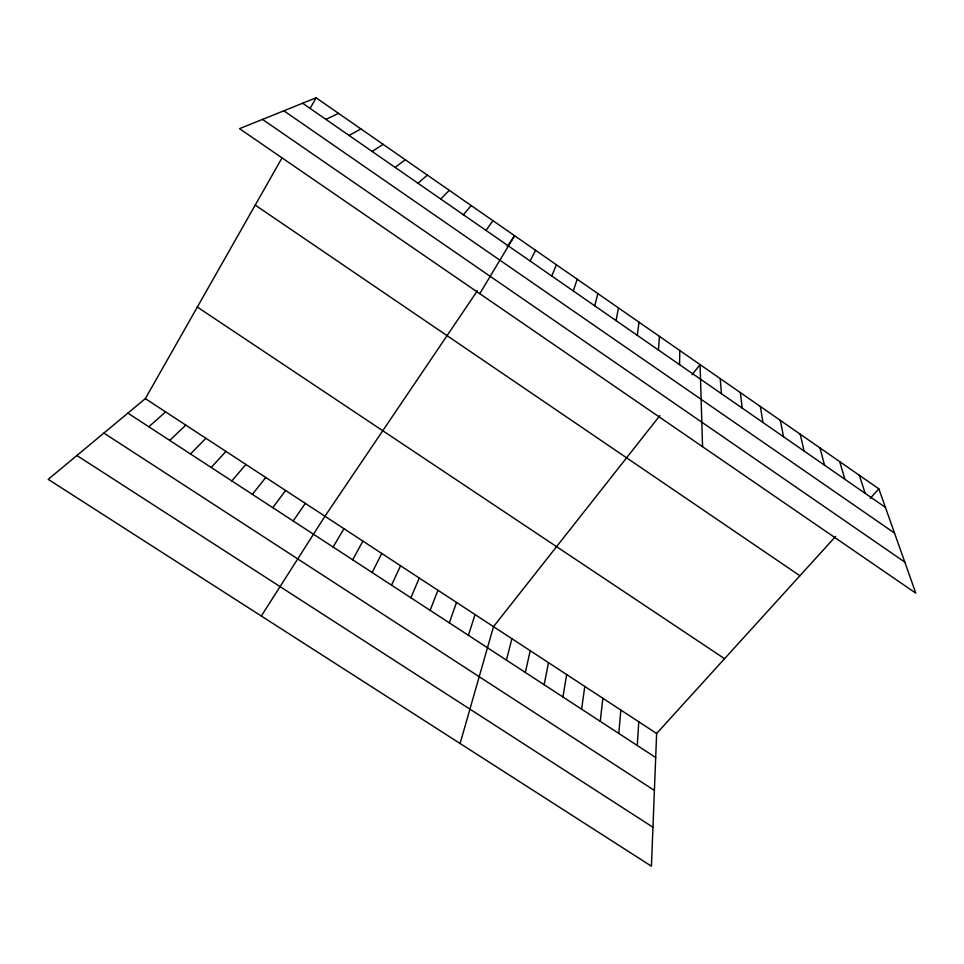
<?xml version="1.0" encoding="UTF-8"?>
<svg xmlns="http://www.w3.org/2000/svg" width="964" height="964" viewBox="0 0 964 964"><rect width="100%" height="100%" fill="white"/><g stroke="black" fill="none" stroke-linecap="round" stroke-linejoin="round"><path stroke-width="1.45" d="M679.524 364.621L679.801 350.51M835.692 536.358L656.629 733.484L651.435 866.202L48.2 479.349L145.347 398.614L281.862 158.168M637.276 745.497L638.771 721.783M658.46 350.004L659.436 336.364M618.792 733.435L620.84 710.046M600.247 721.337L602.849 698.249M637.3 335.339L638.999 322.157M581.617 709.179L584.787 686.428M562.928 696.984L566.663 674.559M616.044 320.602L618.478 307.902M544.178 684.741L548.468 662.642M525.344 672.462L530.212 650.688M506.449 660.135L511.896 638.686M594.716 305.805L597.873 293.574M460.105 743.509L493.508 626.648L659.882 415.568M468.432 635.324L475.047 614.562M573.279 290.935L577.183 279.199M449.32 622.852L456.526 602.428M430.137 610.345L437.933 590.257M551.757 276.017L556.409 264.763M410.881 597.776L419.28 578.026M391.541 585.16L400.554 565.772M530.14 261.027L535.55 250.266M372.14 572.508L381.756 553.457M352.667 559.795L362.898 541.105M310.215 108.221L316.132 97.798L878.855 488.844L915.8 593.161L239.518 128.67L316.132 97.798M333.11 547.034L343.967 528.706M479.759 293.683L514.607 235.71L507.221 246.627M261.304 616.02L324.952 516.258L477.397 290.742M293.189 520.982L305.311 503.389M485.977 230.396L492.929 220.648M272.812 507.691L285.573 490.459M692.044 374.779L700.069 364.597L702.563 446.706M252.351 494.339L265.775 477.493M463.407 214.743L471.155 205.525M231.818 480.94L245.892 464.467M870.239 498.328L878.855 488.844M211.188 467.48L225.938 451.405M440.741 199.03L449.296 190.33M190.486 453.972L205.91 438.283M169.7 440.415L185.799 425.112M148.83 426.799L165.603 411.893M417.978 183.244L427.341 175.074M395.12 167.387L405.29 159.747M372.152 151.456L383.154 144.359M349.076 135.454L360.91 128.911M325.904 119.379L338.569 113.378M76.891 455.502L652.965 827.245M103.883 433.077L654.399 790.42M127.887 413.122L655.689 757.511M145.347 398.614L656.629 733.484M197.331 307.058L724.567 658.701M255.219 205.091L799.903 575.761M262.509 119.403L904.798 562.096M283.862 110.8L894.52 533.08M302.624 103.244L885.434 507.413M859.31 475.252L865.226 493.399M839.68 461.611L844.934 479.325M819.978 447.923L824.557 465.202M800.192 434.174L804.109 451.007M780.334 420.376L783.551 436.764M760.391 406.507L762.922 422.449M740.364 392.589L742.208 408.085M720.253 378.623L721.397 393.661"/></g></svg>
